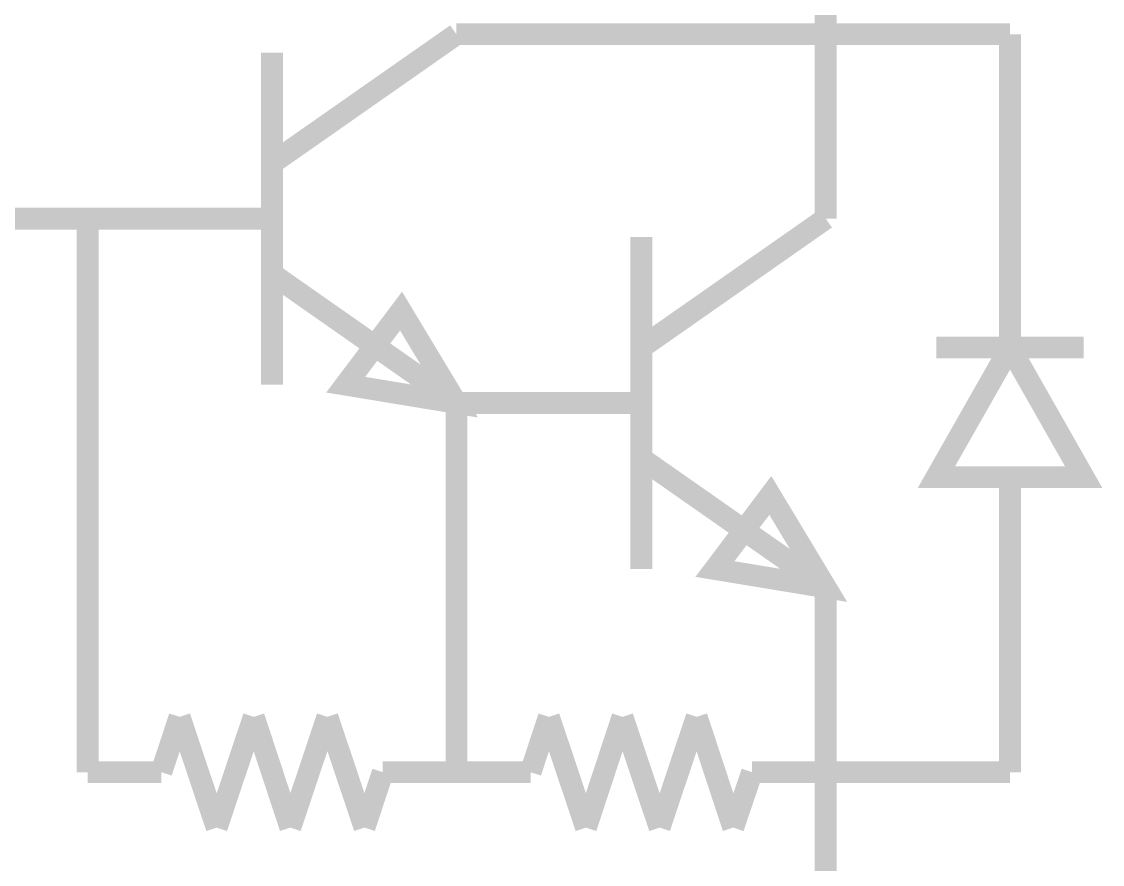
# Model space of a CAD drawing. Header units: inches. Extents: x -11.7 to 11.5, y 0 to 7.6.
# Drawn here: x 1.466 to 2.051, y 5.55 to 6.007 of the extents above; entities that cross this region are included whole.
import ezdxf

# ---------------------------------------------------------------- set-up
doc = ezdxf.new("R2010")
doc.units = ezdxf.units.IN
doc.header["$MEASUREMENT"] = 0
doc.layers.add('Sheet', color=255, linetype='Continuous')

msp = doc.modelspace()

# ---------------------------------------------------------------- linework, layer by layer
at = {"layer": 'Sheet'}
for points in [[(1.90127, 5.99976, 0.0118, 0.0118, 0), (1.90127, 6.19991, 0.0118, 0.0118, 0)], [(1.90127, 5.99976, 0.0118, 0.0118, 0), (1.90127, 6.19991, 0.0118, 0.0118, 0)], [(1.70118, 5.99976, 0.0118, 0.0118, 0), (1.60129, 5.92985, 0.0118, 0.0118, 0)], [(1.70118, 5.99976, 0.0118, 0.0118, 0), (1.90127, 5.99976, 0.0118, 0.0118, 0)], [(1.90127, 5.99976, 0.0118, 0.0118, 0), (1.90127, 5.89984, 0.0118, 0.0118, 0)], [(1.90127, 5.99976, 0.0118, 0.0118, 0), (2.00116, 5.99976, 0.0118, 0.0118, 0)], [(2.00116, 5.99976, 0.0118, 0.0118, 0), (2.00116, 5.82993, 0.0118, 0.0118, 0)], [(1.60129, 5.98986, 0.0118, 0.0118, 0), (1.60129, 5.80982, 0.0118, 0.0118, 0)], [(1.5014, 5.89984, 0.0118, 0.0118, 0), (1.30131, 5.89984, 0.0118, 0.0118, 0)], [(1.5014, 5.89984, 0.0118, 0.0118, 0), (1.5014, 5.59978, 0.0118, 0.0118, 0)], [(1.60129, 5.89984, 0.0118, 0.0118, 0), (1.5014, 5.89984, 0.0118, 0.0118, 0)], [(1.90127, 5.89984, 0.0118, 0.0118, 0), (1.80137, 5.82993, 0.0118, 0.0118, 0)], [(1.80137, 5.88994, 0.0118, 0.0118, 0), (1.80137, 5.7099, 0.0118, 0.0118, 0)], [(1.60129, 5.86984, 0.0118, 0.0118, 0), (1.70118, 5.79992, 0.0118, 0.0118, 0)], [(2.04106, 5.82993, 0.0118, 0.0118, 0), (1.96126, 5.82993, 0.0118, 0.0118, 0)], [(1.70118, 5.79992, 0.0118, 0.0118, 0), (1.70118, 5.59978, 0.0118, 0.0118, 0)], [(1.70118, 5.79992, 0.0118, 0.0118, 0), (1.80137, 5.79992, 0.0118, 0.0118, 0)], [(1.80137, 5.76991, 0.0118, 0.0118, 0), (1.90127, 5.7, 0.0118, 0.0118, 0)], [(2.00116, 5.75971, 0.0118, 0.0118, 0), (2.00116, 5.59978, 0.0118, 0.0118, 0)], [(1.90127, 5.7, 0.0118, 0.0118, 0), (1.90127, 5.59978, 0.0118, 0.0118, 0)], [(1.54129, 5.59978, 0.0118, 0.0118, 0), (1.55119, 5.62979, 0.0118, 0.0118, 0)], [(1.55119, 5.62979, 0.0118, 0.0118, 0), (1.57129, 5.56977, 0.0118, 0.0118, 0)], [(1.57129, 5.56977, 0.0118, 0.0118, 0), (1.59139, 5.62979, 0.0118, 0.0118, 0)], [(1.59139, 5.62979, 0.0118, 0.0118, 0), (1.61119, 5.56977, 0.0118, 0.0118, 0)], [(1.61119, 5.56977, 0.0118, 0.0118, 0), (1.63129, 5.62979, 0.0118, 0.0118, 0)], [(1.63129, 5.62979, 0.0118, 0.0118, 0), (1.65139, 5.56977, 0.0118, 0.0118, 0)], [(1.74138, 5.59978, 0.0118, 0.0118, 0), (1.75128, 5.62979, 0.0118, 0.0118, 0)], [(1.75128, 5.62979, 0.0118, 0.0118, 0), (1.77138, 5.56977, 0.0118, 0.0118, 0)], [(1.77138, 5.56977, 0.0118, 0.0118, 0), (1.79118, 5.62979, 0.0118, 0.0118, 0)], [(1.79118, 5.62979, 0.0118, 0.0118, 0), (1.81127, 5.56977, 0.0118, 0.0118, 0)], [(1.81127, 5.56977, 0.0118, 0.0118, 0), (1.83137, 5.62979, 0.0118, 0.0118, 0)], [(1.83137, 5.62979, 0.0118, 0.0118, 0), (1.85117, 5.56977, 0.0118, 0.0118, 0)], [(1.5014, 5.59978, 0.0118, 0.0118, 0), (1.51129, 5.59978, 0.0118, 0.0118, 0)], [(1.51129, 5.59978, 0.0118, 0.0118, 0), (1.54129, 5.59978, 0.0118, 0.0118, 0)], [(1.65139, 5.56977, 0.0118, 0.0118, 0), (1.66128, 5.59978, 0.0118, 0.0118, 0)], [(1.66128, 5.59978, 0.0118, 0.0118, 0), (1.69128, 5.59978, 0.0118, 0.0118, 0)], [(1.69128, 5.59978, 0.0118, 0.0118, 0), (1.71138, 5.59978, 0.0118, 0.0118, 0)], [(1.71138, 5.59978, 0.0118, 0.0118, 0), (1.74138, 5.59978, 0.0118, 0.0118, 0)], [(1.85117, 5.56977, 0.0118, 0.0118, 0), (1.86137, 5.59978, 0.0118, 0.0118, 0)], [(1.86137, 5.59978, 0.0118, 0.0118, 0), (1.89137, 5.59978, 0.0118, 0.0118, 0)], [(1.89137, 5.59978, 0.0118, 0.0118, 0), (1.90127, 5.59978, 0.0118, 0.0118, 0)], [(1.90127, 5.59978, 0.0118, 0.0118, 0), (1.90127, 5.39994, 0.0118, 0.0118, 0)], [(1.90127, 5.59978, 0.0118, 0.0118, 0), (2.00116, 5.59978, 0.0118, 0.0118, 0)]]:
    msp.add_lwpolyline(points, format="xyseb", dxfattribs=at)
for points in [[(1.70118, 5.79992, 0.0118, 0.0118, 0), (1.67118, 5.84973, 0.0118, 0.0118, 0), (1.64119, 5.80982, 0.0118, 0.0118, 0), (1.70118, 5.79992, 0.0118, 0.0118, 0)], [(1.70118, 5.79992, 0.0039, 0.0039, 0), (1.67118, 5.84973, 0.0039, 0.0039, 0), (1.64119, 5.80982, 0.0039, 0.0039, 0), (1.70118, 5.79992, 0.0039, 0.0039, 0)], [(2.00116, 5.82993, 0.0118, 0.0118, 0), (1.96126, 5.75971, 0.0118, 0.0118, 0), (2.04106, 5.75971, 0.0118, 0.0118, 0), (2.00116, 5.82993, 0.0118, 0.0118, 0)], [(2.00116, 5.82993, 0.0039, 0.0039, 0), (1.96126, 5.75971, 0.0039, 0.0039, 0), (2.04106, 5.75971, 0.0039, 0.0039, 0), (2.00116, 5.82993, 0.0039, 0.0039, 0)], [(1.90127, 5.7, 0.0118, 0.0118, 0), (1.87127, 5.74981, 0.0118, 0.0118, 0), (1.84127, 5.7099, 0.0118, 0.0118, 0), (1.90127, 5.7, 0.0118, 0.0118, 0)], [(1.90127, 5.7, 0.0039, 0.0039, 0), (1.87127, 5.74981, 0.0039, 0.0039, 0), (1.84127, 5.7099, 0.0039, 0.0039, 0), (1.90127, 5.7, 0.0039, 0.0039, 0)]]:
    msp.add_lwpolyline(points, format="xyseb", close=True, dxfattribs=at)

doc.saveas('drawing.dxf')
